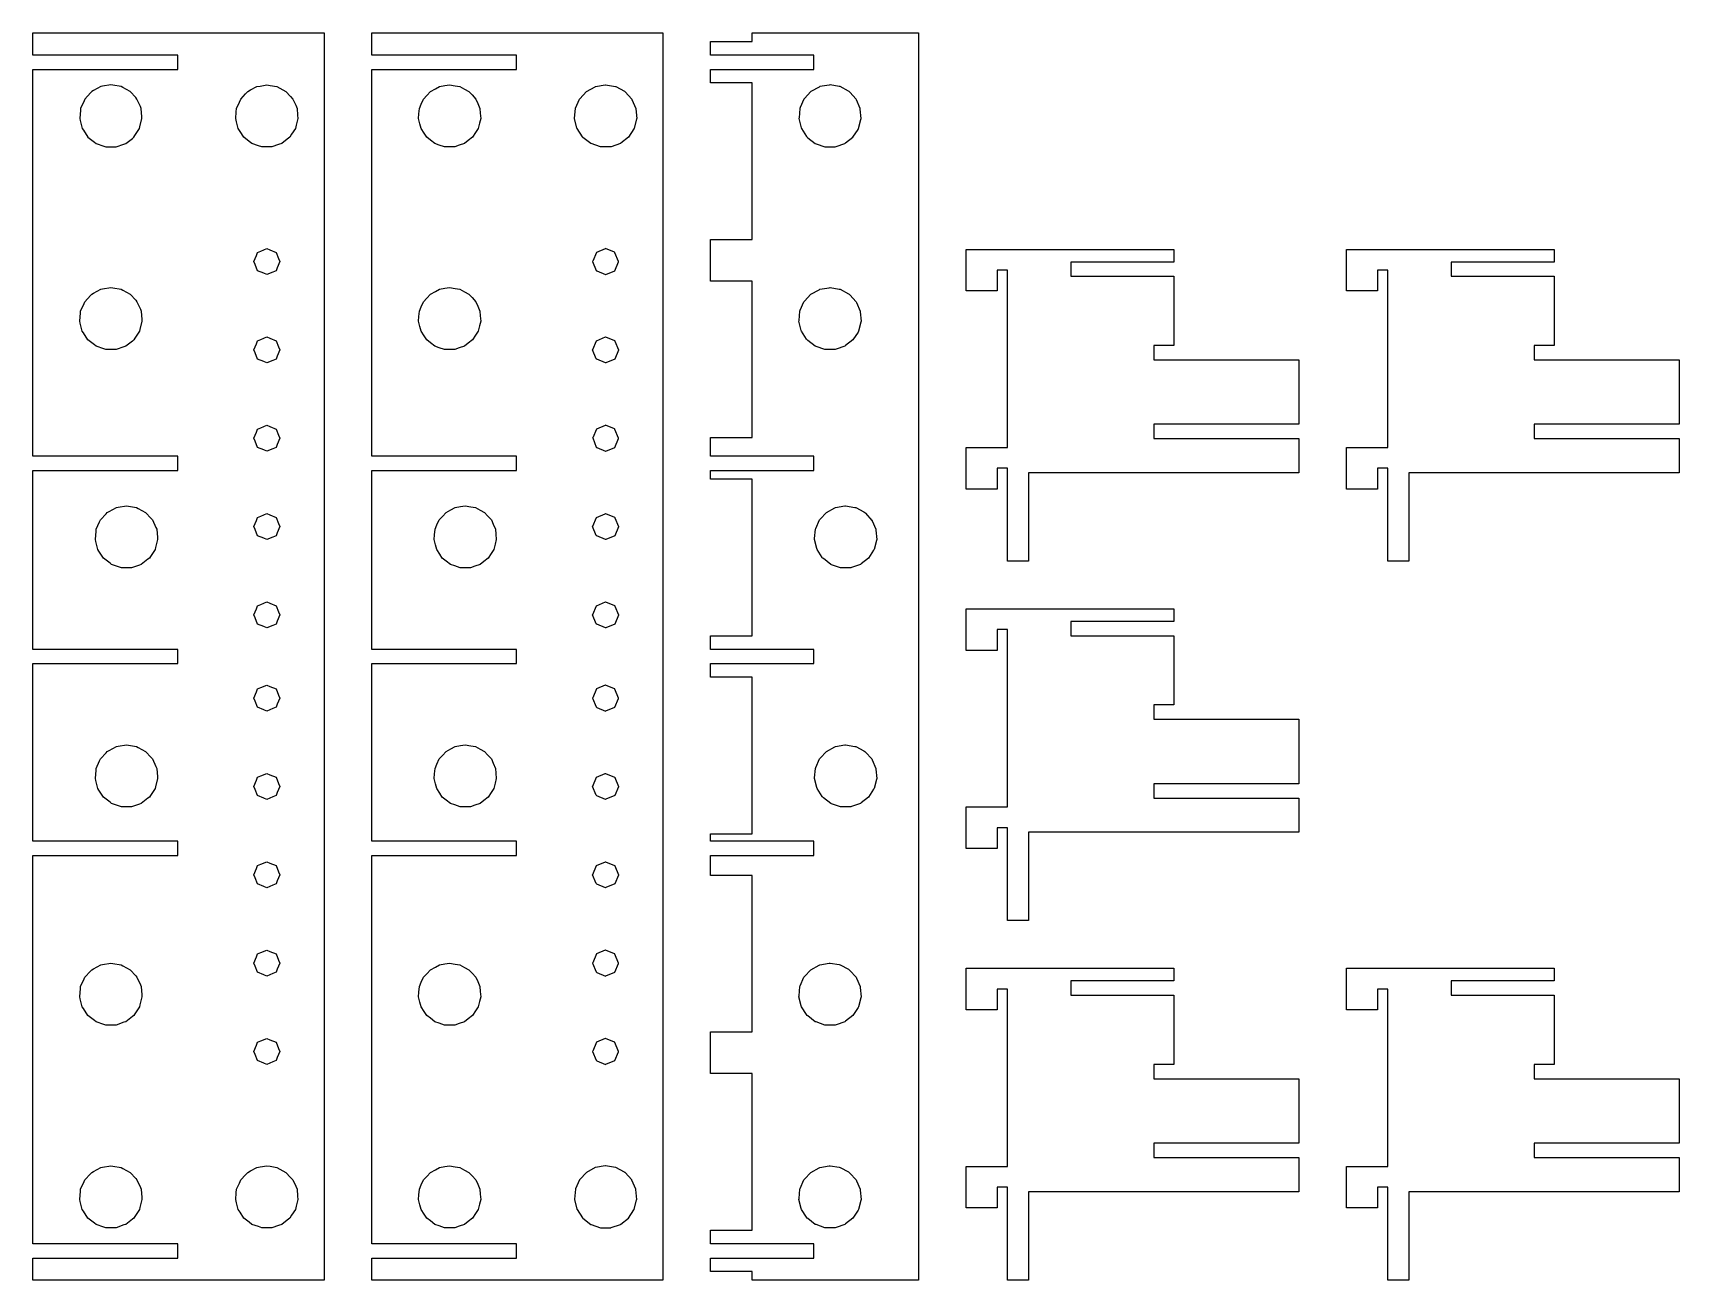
# Model space of a CAD drawing. Extents: x 10 to 326, y 10 to 250.
import ezdxf

# ---------------------------------------------------------------- set-up
doc = ezdxf.new("R2010")
doc.units = 0
doc.header["$MEASUREMENT"] = 0

msp = doc.modelspace()

# ---------------------------------------------------------------- linework, layer by layer
at = {"color": 5}
for p, q in [((119.777652, 191.140654), (119.842492, 191.167511)), ((119.777651, 140.140647), (119.842492, 140.167504)), ((119.777651, 90.140645), (119.842492, 90.167501))]:
    msp.add_line(p, q, dxfattribs=at)
at = {"linetype": 'ByBlock'}
for points in [[(22.959774, 249.667507), (57.702688, 249.667507), (65.667496, 249.667507), (65.667496, 170.019426), (65.667496, 9.667501), (57.702689, 9.6675), (22.959775, 9.6675), (12.730464, 9.6675), (9.667501, 9.6675), (9.667501, 11.120105), (9.6675, 13.716319), (9.6778, 13.866317), (37.540498, 13.866317), (37.540498, 16.612317), (9.6778, 16.612317), (9.6675, 16.762316), (9.6675, 18.271399), (9.6675, 45.200508), (9.667501, 52.351807), (9.667501, 79.280906), (9.667501, 86.432202), (9.667501, 91.254841), (9.6778, 91.40484), (37.540498, 91.40484), (37.540498, 94.15084), (9.6778, 94.15084), (9.667501, 94.30084), (9.6675, 113.361307), (9.6675, 128.144504), (9.6778, 128.294503), (37.540498, 128.294503), (37.540498, 131.040503), (9.6778, 131.040503), (9.6675, 131.190503), (9.6675, 138.822402), (9.6675, 145.9737), (9.6675, 165.327543), (9.6778, 165.477543), (37.540498, 165.477543), (37.540498, 168.223543), (9.6778, 168.223543), (9.6675, 168.373539), (9.6675, 172.902805), (9.6675, 180.054101), (9.667501, 206.9832), (9.6675, 214.134499), (9.6675, 241.063609), (9.6675, 242.496022), (9.6778, 242.646022), (37.540498, 242.646022), (37.540498, 245.392022), (9.677801, 245.392022), (9.667501, 245.542022), (9.667501, 248.214902), (9.6675, 249.667507), (12.730464, 249.667507)], [(74.842497, 9.6675), (74.842497, 10.274554), (74.842497, 13.263128), (74.842497, 13.716318), (74.852796, 13.866317), (102.715495, 13.866317), (102.715495, 16.612317), (74.852796, 16.612317), (74.842497, 16.762317), (74.842497, 24.516989), (74.842497, 27.505566), (74.842497, 38.759422), (74.842497, 41.747998), (74.842497, 53.001856), (74.842497, 91.254841), (74.852796, 91.40484), (102.715494, 91.40484), (102.715495, 94.15084), (74.852796, 94.15084), (74.842497, 94.30084), (74.842497, 128.144504), (74.852797, 128.294503), (102.715495, 128.294503), (102.715495, 131.040503), (74.852797, 131.040503), (74.842497, 131.190503), (74.842497, 165.327543), (74.852797, 165.477543), (102.715495, 165.477543), (102.715495, 168.223543), (74.852796, 168.223543), (74.842497, 168.37354), (74.842496, 203.344574), (74.842497, 206.33315), (74.842497, 217.587009), (74.842497, 220.575585), (74.842497, 231.829441), (74.842497, 234.818018), (74.842497, 242.496022), (74.852797, 242.646022), (102.715495, 242.646022), (102.715495, 245.392022), (74.852797, 245.392022), (74.842497, 245.542022), (74.842497, 246.071879), (74.842497, 249.060454), (74.842497, 249.667507), (76.12253, 249.667507), (105.81549, 249.667507), (107.72278, 249.667507), (130.842493, 249.667507), (130.842493, 18.470377), (130.842493, 9.667501), (107.722781, 9.6675), (105.815491, 9.6675), (76.12253, 9.6675)], [(149.480175, 9.6675), (148.017494, 9.6675), (148.017494, 9.741777), (148.017494, 11.292498), (146.108911, 11.292498), (145.74324, 11.292498), (140.017493, 11.292498), (140.017493, 13.716319), (140.027793, 13.866317), (159.890491, 13.866317), (159.890492, 16.612317), (140.027793, 16.612317), (140.017493, 16.762317), (140.017493, 19.292495), (145.74324, 19.292494), (146.108911, 19.292494), (148.017494, 19.292494), (148.017494, 20.669472), (148.017494, 49.417503), (146.108911, 49.417502), (145.743241, 49.417503), (140.017493, 49.417503), (140.017493, 53.600342), (140.017493, 57.417505), (145.74324, 57.417504), (146.108911, 57.417505), (148.017494, 57.417505), (148.017494, 58.794482), (148.017494, 87.542501), (146.108911, 87.542501), (145.743241, 87.542501), (140.017493, 87.542501), (140.017493, 91.25484), (140.027793, 91.40484), (159.890492, 91.40484), (159.890492, 94.15084), (140.027793, 94.15084), (140.017493, 94.300838), (140.017493, 95.5425), (145.74324, 95.5425), (146.108911, 95.542501), (148.017494, 95.5425), (148.017494, 96.919478), (148.017494, 125.667503), (146.108911, 125.667503), (145.743241, 125.667503), (140.017493, 125.667503), (140.017493, 128.144505), (140.027793, 128.294503), (159.890491, 128.294503), (159.890491, 131.040504), (140.027793, 131.040504), (140.017493, 131.190503), (140.017493, 133.667504), (145.74324, 133.667504), (146.108911, 133.667504), (148.017494, 133.667504), (148.017494, 135.044481), (148.017494, 163.792507), (146.108911, 163.792507), (145.74324, 163.792507), (140.017493, 163.792507), (140.017493, 165.327543), (140.027793, 165.477543), (159.890491, 165.477543), (159.890492, 168.223543), (140.027793, 168.223543), (140.017493, 168.373543), (140.017493, 171.792506), (145.74324, 171.792506), (146.108911, 171.792506), (148.017494, 171.792506), (148.017494, 173.169484), (148.017494, 201.917502), (146.108911, 201.917503), (145.74324, 201.917502), (140.017493, 201.917502), (140.017493, 206.100342), (140.017493, 209.917505), (145.743241, 209.917505), (146.108911, 209.917505), (148.017494, 209.917505), (148.017494, 211.294483), (148.017494, 240.042513), (146.108911, 240.042513), (145.74324, 240.042513), (140.017493, 240.042513), (140.017493, 242.496022), (140.027793, 242.646022), (159.890492, 242.646022), (159.890492, 245.392022), (140.027793, 245.392022), (140.017493, 245.542019), (140.017493, 248.042509), (145.743241, 248.04251), (146.108911, 248.042509), (148.017494, 248.04251), (148.017494, 248.116786), (148.017494, 249.667507), (149.480175, 249.667507), (166.445365, 249.667507), (180.01749, 249.667507), (180.01749, 57.884268), (180.01749, 9.6675), (166.445365, 9.6675)], [(24.667498, 239.667512), (23.08016, 239.402717), (22.719299, 239.34252), (21.303959, 238.576626), (20.982199, 238.402508), (20.734419, 238.133373), (19.644499, 236.949509), (19.497538, 236.614431), (18.8511, 235.140511), (18.820887, 234.775982), (18.687989, 233.172511), (18.7778, 232.817799), (19.172858, 231.257512), (19.372968, 230.951199), (20.253199, 229.603809), (21.523102, 228.615411), (21.811799, 228.390711), (23.333874, 227.868123), (23.679898, 227.749319), (25.289236, 227.749319), (25.655099, 227.74932), (27.177173, 228.271907), (27.523197, 228.390711), (28.793102, 229.379109), (29.081799, 229.603809), (29.281901, 229.910121), (30.162098, 231.257511), (30.251915, 231.612223), (30.646997, 233.172511), (30.616786, 233.53704), (30.483899, 235.140511), (30.336939, 235.475588), (29.690498, 236.949509), (29.442718, 237.218645), (28.352798, 238.402509), (26.937458, 239.168403), (26.615698, 239.342519), (25.028359, 239.607314)], [(59.440308, 230.152618), (59.081791, 229.603809), (58.564546, 229.201222), (57.523197, 228.390711), (56.903235, 228.177854), (55.655092, 227.74932), (54.99959, 227.749319), (53.679897, 227.749319), (53.059936, 227.962176), (51.811795, 228.390711), (51.294547, 228.793298), (50.253195, 229.603809), (49.531413, 230.708702), (49.172898, 231.257511), (48.848918, 232.536986), (48.687994, 233.17251), (48.796969, 234.487396), (48.851098, 235.140511), (49.381193, 236.349162), (49.644495, 236.949509), (50.538257, 237.920306), (50.982195, 238.402509), (51.55868, 238.714467), (52.719293, 239.342519), (53.365837, 239.450373), (54.667496, 239.667512), (55.314038, 239.559658), (56.615694, 239.34252), (57.19218, 239.030561), (58.352793, 238.402509), (59.246555, 237.431712), (59.690493, 236.949509), (60.220591, 235.740857), (60.483895, 235.140511), (60.592866, 233.825625), (60.646993, 233.172511), (60.323016, 231.893037), (60.162094, 231.257512)], [(94.256796, 229.603809), (93.418785, 228.951565), (92.698193, 228.390711), (91.693777, 228.045855), (90.830096, 227.74932), (89.768094, 227.749319), (88.854895, 227.749319), (87.850478, 228.094175), (86.986795, 228.390711), (86.148786, 229.042955), (85.428195, 229.603809), (84.928719, 230.368369), (84.347854, 231.257512), (84.123684, 232.142878), (83.862985, 233.172511), (83.938397, 234.082381), (84.026096, 235.140511), (84.39291, 235.976869), (84.819495, 236.949509), (85.437957, 237.621278), (86.157196, 238.402508), (87.091178, 238.907923), (87.894295, 239.34252), (88.941779, 239.517257), (89.842494, 239.667512), (90.889979, 239.492774), (91.790695, 239.342519), (92.724677, 238.837106), (93.527795, 238.402509), (94.146256, 237.73074), (94.865495, 236.949509), (95.232309, 236.113151), (95.658895, 235.140511), (95.734301, 234.230641), (95.821994, 233.172511), (95.597809, 232.287145), (95.337095, 231.257511), (94.837638, 230.492951)], [(125.297466, 231.196856), (124.256787, 229.603809), (122.755361, 228.435205), (122.698194, 228.390711), (120.898609, 227.772845), (120.830089, 227.74932), (118.927341, 227.749319), (118.854893, 227.749319), (117.055311, 228.367186), (116.986791, 228.390711), (115.485359, 229.559314), (115.428191, 229.603809), (115.388567, 229.664465), (114.347895, 231.257511), (114.330109, 231.327751), (113.862991, 233.17251), (113.868973, 233.244694), (114.026094, 235.140511), (114.055195, 235.206863), (114.819491, 236.949509), (114.868556, 237.002803), (116.157191, 238.402509), (117.830575, 239.308041), (117.89429, 239.342519), (119.771034, 239.655591), (119.842492, 239.667512), (121.719233, 239.35444), (121.79069, 239.34252), (123.464075, 238.436988), (123.527789, 238.402509), (123.576855, 238.349215), (124.86549, 236.949509), (124.89459, 236.883157), (125.658892, 235.140511), (125.664873, 235.068327), (125.82199, 233.172511), (125.804205, 233.102272), (125.337091, 231.257512)], [(168.416193, 231.11071), (168.512092, 231.257511), (168.953946, 233.002514), (168.99699, 233.172511), (168.848371, 234.965809), (168.833893, 235.140511), (168.110923, 236.788922), (168.040491, 236.949509), (166.821541, 238.273524), (166.702792, 238.402509), (166.548588, 238.485954), (164.965692, 239.34252), (164.792748, 239.371369), (163.017491, 239.667512), (162.844548, 239.638662), (161.069292, 239.342519), (160.915088, 239.259073), (159.332193, 238.402509), (158.113241, 237.078493), (157.994492, 236.949509), (157.271524, 235.301098), (157.201093, 235.140511), (157.052462, 233.347212), (157.037982, 233.172511), (157.47981, 231.427508), (157.522852, 231.257512), (158.507289, 229.75061), (158.603192, 229.603809), (158.741551, 229.496121), (160.161793, 228.390711), (160.327626, 228.333774), (162.029892, 227.74932), (162.205233, 227.749319), (164.005093, 227.749319), (164.170926, 227.806256), (165.873191, 228.39071), (166.011549, 228.498399), (167.431793, 229.603809)], [(56.678286, 204.486384), (56.435293, 203.899709), (55.848619, 203.656715), (54.667495, 203.167505), (54.080821, 203.410499), (52.899695, 203.89971), (52.410488, 205.080835), (52.167495, 205.66751), (52.656702, 206.848635), (52.899695, 207.43531), (53.48637, 207.678303), (54.667495, 208.167508), (55.254169, 207.924516), (56.435293, 207.43531), (56.9245, 206.254185), (57.167493, 205.66751)], [(122.342489, 205.66751), (121.637145, 207.37047), (121.610289, 207.43531), (121.545448, 207.462166), (119.842491, 208.167508), (119.777651, 208.140652), (118.074692, 207.43531), (117.369348, 205.73235), (117.342492, 205.66751), (118.047835, 203.96455), (118.074691, 203.89971), (118.139532, 203.872853), (119.842492, 203.167505), (119.907332, 203.194361), (121.610289, 203.899709), (122.315633, 205.602669)], [(252.576947, 165.017506), (252.405403, 165.017506), (252.101302, 165.017506), (251.473285, 165.017506), (251.176964, 165.017506), (250.537902, 165.017506), (249.524755, 165.017506), (248.240523, 165.017506), (246.97915, 165.017506), (246.108921, 165.017506), (231.828443, 165.017506), (208.276054, 165.017506), (207.405825, 165.017506), (206.144453, 165.017506), (204.86022, 165.017506), (203.847074, 165.017506), (203.208013, 165.017506), (202.911688, 165.017506), (201.739494, 165.017506), (201.70349, 165.017506), (201.345368, 165.017506), (201.192491, 165.017506), (201.19249, 148.417605), (201.192491, 148.017504), (201.098349, 148.017504), (197.192491, 148.017504), (197.192491, 160.589486), (197.192491, 160.892503), (197.192491, 161.135973), (197.192491, 161.221382), (197.192491, 161.255167), (197.192491, 161.483968), (197.192491, 161.603005), (197.192491, 163.826784), (197.192491, 165.892505), (196.186618, 165.892505), (195.19249, 165.892505), (195.19249, 163.904249), (195.19249, 161.892504), (192.174874, 161.892505), (189.19249, 161.892505), (189.19249, 165.869016), (189.19249, 169.892505), (193.21598, 169.892504), (197.192491, 169.892504), (197.192491, 181.925326), (197.192491, 194.878837), (197.192491, 195.572227), (197.192491, 196.904991), (197.192491, 197.10179), (197.192491, 197.599298), (197.192491, 197.690796), (197.192491, 199.017506), (197.192491, 199.260976), (197.192491, 199.346385), (197.192491, 199.38017), (197.192491, 199.608971), (197.192491, 199.728008), (197.192491, 201.951788), (197.192491, 204.01751), (196.186618, 204.01751), (195.19249, 204.01751), (195.19249, 202.029254), (195.19249, 200.017509), (192.174873, 200.017509), (189.19249, 200.017509), (189.19249, 203.994018), (189.19249, 208.017505), (193.21598, 208.017505), (197.192491, 208.017505), (201.914954, 208.017505), (203.22856, 208.017505), (204.332731, 208.017505), (205.665221, 208.017505), (219.590059, 208.017505), (220.958109, 208.017505), (222.516244, 208.017505), (223.873105, 208.017505), (224.844005, 208.017505), (225.418668, 208.017505), (225.662445, 208.017505), (228.01233, 208.017505), (228.07079, 208.017505), (228.708594, 208.017505), (228.727812, 208.017505), (228.876772, 208.017505), (229.192487, 208.017505), (229.192487, 205.723344), (229.182187, 205.573345), (209.319489, 205.573345), (209.319489, 202.827345), (229.182187, 202.827345), (229.192487, 202.677346), (229.192487, 189.660219), (229.182187, 189.51022), (225.319489, 189.51022), (225.319489, 186.76422), (253.182187, 186.76422), (253.192487, 186.614221), (253.192487, 174.505314), (253.182187, 174.355315), (225.319489, 174.355315), (225.319489, 171.609315), (253.182187, 171.609315), (253.192487, 171.459315), (253.192487, 165.582355), (253.192487, 165.017506), (252.817392, 165.017506), (252.763807, 165.017506), (252.687096, 165.017506)], [(274.367487, 153.883706), (274.367487, 148.017504), (272.987205, 148.017504), (270.367488, 148.017503), (270.367488, 156.449718), (270.367488, 160.892503), (270.367488, 164.462201), (270.367488, 165.714453), (270.367488, 165.892505), (269.131996, 165.892505), (268.367487, 165.892505), (268.367487, 164.363487), (268.367487, 161.892504), (264.661014, 161.892504), (262.367487, 161.892504), (262.367487, 164.950541), (262.367487, 169.892504), (267.309451, 169.892504), (270.367488, 169.892504), (270.367488, 170.929655), (270.367488, 178.224022), (270.367488, 179.565537), (270.367488, 199.017507), (270.367488, 202.587206), (270.367488, 203.839459), (270.367488, 204.01751), (269.131996, 204.01751), (268.367487, 204.01751), (268.367487, 202.488492), (268.367487, 200.017509), (264.661014, 200.017509), (262.367487, 200.017509), (262.367487, 203.075544), (262.367487, 208.017505), (267.309451, 208.017505), (270.367488, 208.017505), (276.265392, 208.017505), (277.145036, 208.017505), (287.82006, 208.017505), (289.207473, 208.017505), (289.74228, 208.017505), (290.921658, 208.017505), (291.406522, 208.017505), (292.255293, 208.017505), (292.631346, 208.017505), (293.076226, 208.017505), (293.283162, 208.017505), (295.272735, 208.017505), (295.554519, 208.017505), (297.738535, 208.017505), (302.367484, 208.017505), (302.367484, 205.723345), (302.357184, 205.573345), (282.494486, 205.573345), (282.494486, 202.827345), (302.357184, 202.827345), (302.367484, 202.677345), (302.367484, 195.57385), (302.367484, 189.66022), (302.357184, 189.51022), (298.494486, 189.51022), (298.494486, 186.76422), (326.357184, 186.76422), (326.367484, 186.61422), (326.367484, 174.505314), (326.357184, 174.355315), (298.494486, 174.355315), (298.494486, 171.609315), (326.357184, 171.609315), (326.367484, 171.459315), (326.367484, 165.017506), (320.867918, 165.017506), (320.082265, 165.017506), (318.957542, 165.017506), (317.86748, 165.017506), (317.635933, 165.017506), (317.13528, 165.017506), (316.71192, 165.017506), (315.367483, 165.017506), (314.023043, 165.017506), (313.599683, 165.017506), (309.182554, 165.017506), (308.342587, 165.017506), (305.838934, 165.017506), (304.715108, 165.017506), (289.74228, 165.017506), (289.207473, 165.017506), (287.82006, 165.017506), (287.282754, 165.017506), (285.848643, 165.017506), (285.348518, 165.017506), (284.041127, 165.017506), (283.621015, 165.017506), (282.592253, 165.017506), (282.302143, 165.017506), (281.658023, 165.017506), (281.546791, 165.017506), (281.339516, 165.017506), (279.422784, 165.017506), (279.387976, 165.017506), (276.608952, 165.017506), (274.367487, 165.017506)], [(27.523197, 189.390711), (27.177172, 189.271905), (25.655099, 188.749308), (25.289237, 188.749308), (23.679898, 188.749307), (23.333874, 188.868114), (21.811799, 189.390711), (21.523103, 189.61541), (20.253199, 190.603803), (19.372968, 191.951036), (19.172858, 192.257312), (18.7778, 193.817353), (18.687989, 194.172008), (18.820887, 195.77581), (18.8511, 196.140415), (19.497539, 197.614168), (19.644498, 197.949207), (20.734419, 199.133159), (20.982199, 199.402315), (21.303959, 199.576446), (22.719299, 200.342405), (23.08016, 200.402624), (24.667497, 200.667512), (25.028359, 200.607293), (26.615698, 200.342405), (26.937458, 200.168274), (28.352799, 199.402316), (29.442718, 198.218363), (29.690498, 197.949206), (30.336939, 196.475454), (30.483899, 196.140414), (30.616787, 194.536613), (30.646997, 194.172008), (30.251915, 192.611968), (30.162098, 192.257312), (29.281901, 190.91008), (29.081799, 190.603803), (28.793103, 190.379105)], [(92.698193, 189.390711), (91.693777, 189.045849), (90.830096, 188.749308), (89.768094, 188.749308), (88.854894, 188.749307), (87.850478, 189.09417), (86.986795, 189.390711), (86.148786, 190.042952), (85.428196, 190.603803), (84.928719, 191.368274), (84.347855, 192.257312), (84.123684, 193.142538), (83.862985, 194.172008), (83.938397, 195.082066), (84.026096, 196.140415), (84.39291, 196.976677), (84.819495, 197.949207), (85.437957, 198.621026), (86.157195, 199.402315), (87.091178, 199.907771), (87.894295, 200.342405), (88.941779, 200.517204), (89.842494, 200.667512), (90.889979, 200.492712), (91.790694, 200.342405), (92.724678, 199.836949), (93.527795, 199.402316), (94.146256, 198.730497), (94.865494, 197.949206), (95.232309, 197.112944), (95.658895, 196.140414), (95.734301, 195.230357), (95.821994, 194.172008), (95.597809, 193.286783), (95.337095, 192.257312), (94.837638, 191.492842), (94.256796, 190.603803), (93.418785, 189.951563)], [(165.87319, 189.390711), (164.170926, 188.806246), (164.005093, 188.749308), (162.205232, 188.749308), (162.029892, 188.749308), (160.327626, 189.333773), (160.161792, 189.390711), (158.741551, 190.496116), (158.603193, 190.603803), (158.507289, 190.750587), (157.522852, 192.257312), (157.479809, 192.427282), (157.037982, 194.172009), (157.052462, 194.346746), (157.201093, 196.140414), (157.271524, 196.300983), (157.994492, 197.949206), (158.113241, 198.078201), (159.332193, 199.402315), (160.915088, 200.258952), (161.069292, 200.342404), (162.844548, 200.638652), (163.017491, 200.667512), (164.792748, 200.371265), (164.965692, 200.342404), (166.548588, 199.485768), (166.702792, 199.402315), (166.821541, 199.273321), (168.040492, 197.949207), (168.110923, 197.788638), (168.833893, 196.140414), (168.848371, 195.965677), (168.996991, 194.172008), (168.953945, 194.002039), (168.512092, 192.257312), (168.416192, 192.110528), (167.431793, 190.603803), (166.011549, 189.498399)], [(56.435293, 186.899711), (55.848619, 186.656716), (54.667496, 186.167507), (54.080821, 186.410502), (52.899695, 186.899711), (52.410488, 188.080837), (52.167495, 188.667512), (52.656702, 189.848637), (52.899695, 190.435312), (53.48637, 190.678304), (54.667495, 191.167511), (55.254169, 190.924518), (56.435293, 190.435312), (56.9245, 189.254186), (57.167492, 188.667511), (56.678286, 187.486386)], [(121.610289, 186.899711), (119.907333, 186.194363), (119.842492, 186.167507), (118.139532, 186.872855), (118.074691, 186.899711), (118.047835, 186.964552), (117.342492, 188.667512), (117.369348, 188.732352), (118.074692, 190.435312), (119.842492, 191.167511), (121.545449, 190.462168), (121.610289, 190.435312), (121.637145, 190.370472), (122.342489, 188.667511), (122.315633, 188.602671)], [(56.678286, 170.486382), (56.435292, 169.899707), (55.848619, 169.656714), (54.667495, 169.167506), (54.080821, 169.410499), (52.899695, 169.899707), (52.410488, 171.080833), (52.167495, 171.667508), (52.656702, 172.848631), (52.899695, 173.435305), (53.48637, 173.678299), (54.667495, 174.16751), (55.254169, 173.924515), (56.435293, 173.435305), (56.924499, 172.254182), (57.167493, 171.667508)], [(32.081798, 148.603805), (31.793101, 148.379105), (30.523197, 147.390704), (30.177172, 147.271899), (28.655097, 146.749306), (28.289235, 146.749305), (26.679898, 146.749305), (26.333873, 146.86811), (24.811798, 147.390704), (24.523102, 147.615405), (23.253198, 148.603805), (22.373001, 149.95103), (22.1729, 150.257305), (21.777816, 151.817348), (21.688, 152.172004), (21.820888, 153.775804), (21.851099, 154.140407), (22.497539, 155.614165), (22.644499, 155.949205), (23.734419, 157.133151), (23.982199, 157.402305), (24.303958, 157.576439), (25.719299, 158.342406), (26.08016, 158.402624), (27.667498, 158.667505), (28.028359, 158.607287), (29.615699, 158.342406), (29.937458, 158.168273), (31.352799, 157.402305), (32.442718, 156.21836), (32.690498, 155.949205), (33.336938, 154.475448), (33.483897, 154.140407), (33.616787, 152.536608), (33.646997, 152.172004), (33.251914, 150.611961), (33.162096, 150.257305), (32.2819, 148.91008)], [(97.256794, 148.603805), (96.418785, 147.95156), (95.698193, 147.390704), (94.693777, 147.045845), (93.830094, 146.749306), (92.768092, 146.749305), (91.854894, 146.749305), (90.850477, 147.094165), (89.986795, 147.390704), (89.148786, 148.04295), (88.428195, 148.603805), (87.928737, 149.368271), (87.347896, 150.257305), (87.123711, 151.142532), (86.862996, 152.172004), (86.938402, 153.08206), (87.026095, 154.140407), (87.39291, 154.976673), (87.819496, 155.949205), (88.437957, 156.621021), (89.157195, 157.402305), (90.091178, 157.907768), (90.894295, 158.342406), (91.941779, 158.517202), (92.842494, 158.667505), (93.889979, 158.49271), (94.790695, 158.342406), (95.724678, 157.836944), (96.527796, 157.402305), (97.146256, 156.73049), (97.865495, 155.949205), (98.232309, 155.11294), (98.658894, 154.140407), (98.7343, 153.230351), (98.821994, 152.172004), (98.597808, 151.286777), (98.337093, 150.257305), (97.837636, 149.492839)], [(56.678286, 153.486381), (56.435293, 152.899706), (55.848619, 152.656713), (54.667496, 152.167506), (54.080821, 152.410499), (52.899695, 152.899706), (52.410488, 154.080831), (52.167495, 154.667505), (52.656702, 155.84863), (52.899695, 156.435304), (53.48637, 156.678297), (54.667496, 157.167505), (55.254169, 156.924512), (56.435293, 156.435304), (56.9245, 155.254179), (57.167493, 154.667505)], [(122.315633, 154.602665), (121.610289, 152.899706), (119.907333, 152.194362), (119.842492, 152.167506), (118.139532, 152.87285), (118.074692, 152.899706), (118.047835, 152.964547), (117.342491, 154.667505), (117.369348, 154.732346), (118.074692, 156.435304), (119.777651, 157.140649), (119.842492, 157.167505), (121.545449, 156.46216), (121.610289, 156.435304), (121.637145, 156.370464), (122.342489, 154.667505)], [(56.435293, 135.899734), (55.848619, 135.656731), (54.667496, 135.167504), (54.080821, 135.410507), (52.899695, 135.899734), (52.410488, 137.080839), (52.167495, 137.667504), (52.656702, 138.84861), (52.899695, 139.435274), (53.48637, 139.678277), (54.667495, 140.167504), (55.254169, 139.924502), (56.435293, 139.435274), (56.9245, 138.254169), (57.167493, 137.667504), (56.678285, 136.486399)], [(121.610289, 135.899734), (119.907332, 135.194361), (119.842492, 135.167504), (118.139532, 135.872877), (118.074692, 135.899734), (118.047835, 135.964573), (117.342492, 137.667504), (117.369347, 137.732344), (118.074692, 139.435274), (119.842492, 140.167504), (121.545448, 139.462132), (121.610289, 139.435274), (121.637145, 139.370435), (122.342489, 137.667504), (122.315633, 137.602665)], [(245.992868, 95.842504), (221.012807, 95.842504), (208.392107, 95.842504), (207.817443, 95.842504), (206.725847, 95.842504), (205.424384, 95.842504), (204.266747, 95.842504), (203.449656, 95.842504), (202.996635, 95.842504), (202.845445, 95.842504), (201.705719, 95.842504), (201.192491, 95.842504), (201.19249, 95.447834), (201.19249, 78.842502), (197.285354, 78.842502), (197.192491, 78.842502), (197.192491, 79.141406), (197.192491, 91.717502), (197.192491, 91.942172), (197.192491, 91.957666), (197.192491, 92.041916), (197.192491, 92.075243), (197.192491, 92.300938), (197.192491, 92.418359), (197.192491, 94.611955), (197.192491, 96.717503), (196.179196, 96.717503), (195.19249, 96.717503), (195.19249, 94.744092), (195.19249, 92.717503), (192.152606, 92.717503), (189.19249, 92.717503), (189.19249, 96.664324), (189.19249, 100.717503), (193.245669, 100.717503), (197.192491, 100.717503), (197.192491, 112.98232), (197.192491, 125.76001), (197.192491, 126.443988), (197.192491, 127.758663), (197.192491, 127.952791), (197.192491, 128.443546), (197.192491, 129.842505), (197.192491, 130.067175), (197.192491, 130.082669), (197.192491, 130.166919), (197.192491, 130.200246), (197.192491, 130.425941), (197.192491, 130.543363), (197.192491, 132.736959), (197.192491, 134.842508), (196.179196, 134.842508), (195.19249, 134.842508), (195.19249, 132.869097), (195.19249, 130.842507), (192.152606, 130.842507), (189.19249, 130.842507), (189.19249, 134.789327), (189.19249, 138.842503), (193.245669, 138.842503), (197.192491, 138.842503), (203.731978, 138.842503), (204.936449, 138.842504), (206.028045, 138.842504), (220.343229, 138.842504), (221.842909, 138.842503), (223.317385, 138.842503), (224.47534, 138.842503), (225.2322, 138.842503), (225.626245, 138.842503), (227.973506, 138.842503), (228.065897, 138.842503), (228.729413, 138.842503), (229.192487, 138.842503), (229.192487, 138.401401), (229.192487, 136.548343), (229.182187, 136.398343), (209.319489, 136.398343), (209.319489, 133.652343), (229.182187, 133.652343), (229.192487, 133.502343), (229.192487, 120.485218), (229.182187, 120.335219), (225.319489, 120.335219), (225.319489, 117.589219), (253.182187, 117.589219), (253.192487, 117.439219), (253.192487, 105.330313), (253.182187, 105.180313), (225.319489, 105.180313), (225.319489, 102.434313), (253.182187, 102.434313), (253.192487, 102.284313), (253.192487, 95.842504), (252.769626, 95.842504), (252.693956, 95.842504), (252.585302, 95.842504), (252.416086, 95.842504), (252.116113, 95.842504), (251.539532, 95.842504), (251.388337, 95.842504), (250.935304, 95.842504), (250.118228, 95.842504), (248.960594, 95.842504), (247.659128, 95.842504), (246.567535, 95.842504)], [(56.435293, 119.899733), (55.848619, 119.65673), (54.667496, 119.167502), (54.080821, 119.410505), (52.899695, 119.899733), (52.410488, 121.080838), (52.167495, 121.667503), (52.656702, 122.848608), (52.899695, 123.435272), (53.48637, 123.678276), (54.667495, 124.167503), (55.254169, 123.9245), (56.435293, 123.435273), (56.9245, 122.254167), (57.167493, 121.667503), (56.678286, 120.486397)], [(122.315633, 121.602663), (122.342489, 121.667503), (121.637145, 123.370433), (121.610289, 123.435273), (121.545449, 123.46213), (119.842492, 124.167503), (119.777651, 124.140646), (118.074691, 123.435272), (117.369348, 121.732342), (117.342491, 121.667503), (118.047835, 119.964572), (118.074691, 119.899733), (118.139532, 119.872875), (119.842492, 119.167502), (119.907332, 119.19436), (121.610289, 119.899733)], [(32.081798, 102.6038), (31.793101, 102.3791), (30.523197, 101.390702), (30.177172, 101.271896), (28.655097, 100.749301), (28.289235, 100.749301), (26.679898, 100.749301), (26.333873, 100.868107), (24.811798, 101.390702), (24.523102, 101.615402), (23.253198, 102.6038), (22.373001, 103.951025), (22.172899, 104.257299), (21.777817, 105.817344), (21.688, 106.172), (21.820888, 107.7758), (21.851099, 108.140403), (22.497539, 109.614162), (22.644499, 109.949201), (23.734419, 111.133147), (23.982198, 111.402301), (24.303958, 111.576435), (25.719299, 112.342401), (26.08016, 112.402619), (27.667497, 112.667501), (28.028359, 112.607283), (29.615699, 112.342401), (29.937458, 112.168268), (31.352799, 111.402301), (32.442719, 110.218357), (32.690498, 109.949201), (33.336938, 108.475443), (33.483897, 108.140403), (33.616786, 106.536604), (33.646997, 106.172), (33.251914, 104.611956), (33.162097, 104.257299), (32.2819, 102.910075)], [(97.256794, 102.6038), (96.418785, 101.951556), (95.698194, 101.390702), (94.693777, 101.045841), (93.830094, 100.749301), (92.768093, 100.749301), (91.854894, 100.749301), (90.850477, 101.094162), (89.986795, 101.390702), (89.148786, 102.042945), (88.428195, 102.6038), (87.928737, 103.368266), (87.347895, 104.257299), (87.123711, 105.142528), (86.862996, 106.172), (86.938402, 107.082057), (87.026095, 108.140403), (87.39291, 108.976669), (87.819496, 109.949201), (88.437957, 110.621017), (89.157195, 111.402301), (90.091178, 111.907763), (90.894295, 112.342401), (91.941779, 112.517197), (92.842494, 112.667501), (93.889979, 112.492705), (94.790695, 112.342401), (95.724678, 111.83694), (96.527795, 111.402301), (97.146257, 110.730487), (97.865495, 109.949201), (98.232309, 109.112936), (98.658894, 108.140403), (98.7343, 107.230347), (98.821994, 106.172), (98.597809, 105.286773), (98.337093, 104.257299), (97.837636, 103.492833)], [(170.431792, 102.6038), (169.011549, 101.49839), (168.873191, 101.390702), (167.170924, 100.806239), (167.005091, 100.749301), (165.205232, 100.749302), (165.029891, 100.749301), (163.327625, 101.333764), (163.161792, 101.390702), (161.74155, 102.496112), (161.603191, 102.6038), (161.507293, 102.750583), (160.522893, 104.2573), (160.479848, 104.42727), (160.037993, 106.172), (160.052472, 106.346738), (160.201092, 108.140403), (160.271524, 108.300972), (160.994493, 109.949201), (161.113242, 110.078195), (162.332192, 111.402302), (163.915088, 112.258948), (164.069292, 112.342401), (165.844548, 112.638641), (166.017491, 112.667501), (167.792748, 112.371261), (167.965692, 112.342401), (169.548588, 111.485755), (169.702792, 111.402302), (169.821542, 111.273308), (171.040492, 109.949202), (171.110923, 109.788632), (171.833891, 108.140403), (171.84837, 107.965666), (171.99699, 106.172), (171.953946, 106.00203), (171.51209, 104.257299), (171.416191, 104.110516)], [(56.678286, 103.486377), (56.435293, 102.899703), (55.848619, 102.65671), (54.667495, 102.167501), (54.080821, 102.410495), (52.899695, 102.899703), (52.410488, 104.080828), (52.167495, 104.667502), (52.656702, 105.848626), (52.899695, 106.4353), (53.48637, 106.678294), (54.667496, 107.167501), (55.254169, 106.924508), (56.435293, 106.435301), (56.9245, 105.254176), (57.167493, 104.667501)], [(122.315633, 104.602661), (121.610289, 102.899703), (119.907332, 102.194358), (119.842492, 102.167501), (118.139532, 102.872847), (118.074692, 102.899703), (118.047835, 102.964544), (117.342491, 104.667502), (117.369348, 104.732342), (118.074691, 106.4353), (119.777651, 107.140645), (119.842492, 107.167501), (121.545449, 106.462157), (121.610289, 106.435301), (121.637145, 106.37046), (122.342489, 104.667501)], [(56.678286, 86.486376), (56.435293, 85.899702), (55.848619, 85.656707), (54.667495, 85.167498), (54.08082, 85.410492), (52.899695, 85.899702), (52.410488, 87.080825), (52.167495, 87.667499), (52.656702, 88.848625), (52.899695, 89.4353), (53.48637, 89.678293), (54.667495, 90.167501), (55.254169, 89.924508), (56.435293, 89.4353), (56.9245, 88.254174), (57.167492, 87.667499)], [(122.315633, 87.602659), (121.610289, 85.899702), (119.907332, 85.194354), (119.842491, 85.167498), (118.139532, 85.872846), (118.074691, 85.899702), (118.047836, 85.964542), (117.342492, 87.667499), (117.369348, 87.73234), (118.074692, 89.4353), (119.842492, 90.167501), (121.545449, 89.462156), (121.610289, 89.4353), (121.637145, 89.370459), (122.342489, 87.667499)], [(56.435293, 68.899695), (55.848619, 68.656702), (54.667495, 68.167496), (54.080821, 68.410489), (52.899695, 68.899695), (52.410488, 70.080821), (52.167495, 70.667495), (52.656702, 71.848621), (52.899695, 72.435296), (53.48637, 72.67829), (54.667496, 73.1675), (55.254169, 72.924506), (56.435292, 72.435296), (56.9245, 71.25417), (57.167493, 70.667495), (56.678286, 69.48637)], [(122.315633, 70.602655), (122.342489, 70.667495), (121.637145, 72.370455), (121.610289, 72.435296), (121.545449, 72.462152), (119.842492, 73.1675), (119.777651, 73.140644), (118.074692, 72.435296), (117.369348, 70.732336), (117.342491, 70.667495), (118.047836, 68.964536), (118.074692, 68.899695), (118.139532, 68.872839), (119.842492, 68.167496), (119.907332, 68.194352), (121.610289, 68.899695)], [(29.281901, 60.910078), (29.081799, 60.603805), (28.793102, 60.379103), (27.523197, 59.390694), (27.177173, 59.271891), (25.655099, 58.749303), (25.289236, 58.749303), (23.679898, 58.749303), (23.333874, 58.868107), (21.811799, 59.390694), (21.523102, 59.615396), (20.253199, 60.603805), (19.372967, 61.951022), (19.172858, 62.257295), (18.7778, 63.817341), (18.687989, 64.171998), (18.820887, 65.775795), (18.8511, 66.140398), (19.497538, 67.614161), (19.644498, 67.949202), (20.73442, 69.133144), (20.982199, 69.402298), (21.303959, 69.576432), (22.719299, 70.3424), (23.08016, 70.402617), (24.667498, 70.667495), (25.028359, 70.607278), (26.615698, 70.3424), (26.937458, 70.168267), (28.352798, 69.402299), (29.442718, 68.218356), (29.690498, 67.949202), (30.336938, 66.475439), (30.483899, 66.140398), (30.616787, 64.536601), (30.646997, 64.171998), (30.251915, 62.611952), (30.162098, 62.257295)], [(94.837638, 61.492833), (94.256796, 60.603805), (93.418785, 59.951555), (92.698193, 59.390694), (91.693778, 59.045839), (90.830096, 58.749303), (89.768094, 58.749303), (88.854895, 58.749303), (87.850478, 59.094159), (86.986795, 59.390694), (86.148786, 60.042945), (85.428195, 60.603805), (84.928719, 61.368267), (84.347854, 62.257295), (84.123684, 63.142524), (83.862985, 64.171998), (83.938396, 65.082053), (84.026096, 66.140398), (84.39291, 66.976666), (84.819495, 67.949202), (85.437957, 68.621015), (86.157196, 69.402298), (87.091178, 69.907761), (87.894295, 70.3424), (88.941779, 70.517193), (89.842494, 70.667495), (90.889978, 70.492702), (91.790694, 70.3424), (92.724677, 69.836938), (93.527795, 69.402299), (94.146256, 68.730485), (94.865494, 67.949202), (95.232309, 67.112933), (95.658895, 66.140398), (95.734301, 65.230343), (95.821994, 64.171998), (95.597809, 63.286769), (95.337095, 62.257295)], [(168.416193, 62.110513), (167.431793, 60.603805), (166.011549, 59.498384), (165.87319, 59.390695), (164.170926, 58.806241), (164.005093, 58.749303), (162.205233, 58.749303), (162.029892, 58.749303), (160.327626, 59.333758), (160.161792, 59.390695), (158.741551, 60.496116), (158.603192, 60.603805), (158.507289, 60.750587), (157.522852, 62.257295), (157.479809, 62.427266), (157.037983, 64.171998), (157.052462, 64.346735), (157.201093, 66.140397), (157.271524, 66.300967), (157.994492, 67.949202), (158.113241, 68.078195), (159.332193, 69.402299), (160.915088, 70.258946), (161.069292, 70.3424), (162.844548, 70.638636), (163.017491, 70.667495), (164.792748, 70.371259), (164.965692, 70.3424), (166.548587, 69.485753), (166.702792, 69.402299), (166.821541, 69.273305), (168.040491, 67.949202), (168.110922, 67.788632), (168.833892, 66.140398), (168.848371, 65.965661), (168.99699, 64.171998), (168.953946, 64.002027), (168.512092, 62.257295)], [(317.295953, 26.667503), (317.13528, 26.667502), (315.729914, 26.667503), (315.367483, 26.667503), (315.005051, 26.667502), (310.626818, 26.667503), (309.751901, 26.667503), (308.950695, 26.667503), (306.437005, 26.667503), (303.682482, 26.667503), (288.820437, 26.667502), (288.2984, 26.667503), (286.846614, 26.667503), (286.341576, 26.667502), (284.931322, 26.667502), (284.480668, 26.667503), (283.281085, 26.667503), (282.929976, 26.667503), (282.073487, 26.667503), (281.872478, 26.667503), (281.43879, 26.667503), (280.429459, 26.667503), (279.517151, 26.667502), (279.387976, 26.667502), (278.613751, 26.667502), (274.367487, 26.667502), (274.367487, 20.780519), (274.367487, 9.6675), (271.75266, 9.6675), (270.367488, 9.6675), (270.367488, 14.126023), (270.367488, 22.5425), (270.367488, 25.893724), (270.367488, 26.124843), (270.367488, 27.381531), (270.367488, 27.542501), (269.676323, 27.542501), (268.367487, 27.542501), (268.367487, 24.924831), (268.367487, 23.542501), (266.293992, 23.542501), (262.367487, 23.542501), (262.367487, 28.77784), (262.367487, 31.542501), (265.132148, 31.542501), (270.367488, 31.542501), (270.367488, 32.480152), (270.367488, 39.800359), (270.367488, 60.667503), (270.367488, 64.018729), (270.367488, 64.249848), (270.367488, 65.506536), (270.367488, 65.667507), (269.676322, 65.667507), (268.367487, 65.667507), (268.367487, 63.049836), (268.367487, 61.667506), (266.293992, 61.667505), (262.367487, 61.667506), (262.367487, 66.902843), (262.367487, 69.667502), (265.132148, 69.667502), (270.367488, 69.667502), (277.111412, 69.667502), (286.846614, 69.667502), (288.2984, 69.667502), (288.820437, 69.667502), (290.139236, 69.667502), (290.638806, 69.667502), (291.678191, 69.667502), (292.103757, 69.667502), (292.764476, 69.667502), (293.055506, 69.667502), (293.288645, 69.667502), (293.390259, 69.667502), (295.460175, 69.667502), (302.367484, 69.667502), (302.367484, 67.373341), (302.357184, 67.223342), (282.494485, 67.223342), (282.494485, 64.477342), (302.357184, 64.477342), (302.367484, 64.327342), (302.367484, 63.087934), (302.367484, 51.310217), (302.357184, 51.160217), (298.494486, 51.160217), (298.494486, 48.414217), (326.357184, 48.414217), (326.367484, 48.264217), (326.367484, 42.35647), (326.367484, 36.155311), (326.357184, 36.005311), (298.494486, 36.005311), (298.494486, 33.259311), (326.357184, 33.259311), (326.367484, 33.109311), (326.367484, 26.667503), (320.06, 26.667503), (318.931293, 26.667502), (317.86748, 26.667503)], [(56.678286, 52.486372), (56.435293, 51.899697), (55.84862, 51.656705), (54.667496, 51.167498), (54.080821, 51.410491), (52.899695, 51.899697), (52.410488, 53.080823), (52.167495, 53.667498), (52.656702, 54.848623), (52.899695, 55.435297), (53.48637, 55.678292), (54.667496, 56.167502), (55.254169, 55.924508), (56.435292, 55.435298), (56.924499, 54.254172), (57.167493, 53.667498)], [(122.342489, 53.667498), (121.637145, 55.370457), (121.610289, 55.435298), (121.545449, 55.462154), (119.842492, 56.167502), (119.777651, 56.140646), (118.074692, 55.435297), (117.369348, 53.732338), (117.342492, 53.667498), (118.047835, 51.964538), (118.074691, 51.899697), (118.139532, 51.872841), (119.842492, 51.167498), (119.907333, 51.194355), (121.610289, 51.899697), (122.315633, 53.602657)], [(28.793102, 21.378813), (27.523197, 20.390489), (27.177173, 20.271758), (25.655099, 19.749491), (25.289236, 19.749491), (23.679898, 19.749492), (23.333874, 19.868222), (21.811799, 20.390489), (21.523102, 20.615172), (20.253199, 21.603496), (19.372967, 22.951123), (19.172858, 23.257489), (18.7778, 24.817777), (18.687989, 25.172489), (18.820887, 26.77597), (18.8511, 27.140501), (19.497538, 28.614417), (19.644498, 28.949493), (20.734419, 30.133199), (20.982199, 30.402299), (21.303959, 30.57643), (22.719299, 31.342388), (23.08016, 31.402607), (24.667498, 31.667496), (25.028359, 31.607277), (26.615698, 31.342388), (26.937458, 31.168258), (28.352798, 30.402299), (29.442718, 29.218594), (29.690498, 28.949493), (30.336939, 27.475577), (30.483899, 27.140501), (30.616786, 25.53702), (30.646997, 25.172489), (30.251915, 23.612201), (30.162099, 23.25749), (29.281901, 21.909862), (29.081799, 21.603496)], [(58.564545, 21.200939), (57.523197, 20.390489), (56.903235, 20.177763), (55.655093, 19.749491), (54.99959, 19.749491), (53.679897, 19.749491), (53.059935, 19.962217), (51.811795, 20.390489), (51.294547, 20.793046), (50.253195, 21.603496), (49.531413, 22.708584), (49.172899, 23.257489), (48.848918, 24.536964), (48.687994, 25.172489), (48.796969, 26.487383), (48.851097, 27.140501), (49.381192, 28.349148), (49.644495, 28.949493), (50.538256, 29.92016), (50.982195, 30.402299), (51.55868, 30.714284), (52.719293, 31.342388), (53.365837, 31.450281), (54.667496, 31.667496), (55.314039, 31.559604), (56.615694, 31.342389), (57.19218, 31.030404), (58.352793, 30.402299), (59.246555, 29.431632), (59.690493, 28.949493), (60.220591, 27.740846), (60.483895, 27.140501), (60.592867, 25.825607), (60.646994, 25.172489), (60.323016, 23.893014), (60.162094, 23.257489), (59.440308, 22.152402), (59.081791, 21.603497)], [(93.418785, 20.951301), (92.698193, 20.390489), (91.693777, 20.045845), (90.830096, 19.749491), (89.768093, 19.749491), (88.854894, 19.749492), (87.850478, 20.094135), (86.986795, 20.390489), (86.148786, 21.042684), (85.428195, 21.603496), (84.928719, 22.36819), (84.347854, 23.257489), (84.123684, 24.142855), (83.862985, 25.172489), (83.938397, 26.082365), (84.026096, 27.140501), (84.39291, 27.976857), (84.819495, 28.949493), (85.437957, 29.621172), (86.157196, 30.402299), (87.091178, 30.907755), (87.894295, 31.342388), (88.941779, 31.517188), (89.842494, 31.667496), (90.889978, 31.492696), (91.790694, 31.342388), (92.724677, 30.836933), (93.527795, 30.402299), (94.146256, 29.73062), (94.865495, 28.949493), (95.23231, 28.113138), (95.658895, 27.140501), (95.734301, 26.230626), (95.821993, 25.172489), (95.597809, 24.287123), (95.337095, 23.25749), (94.837638, 22.492795), (94.256796, 21.603496)], [(124.256787, 21.603497), (125.297466, 23.196824), (125.33709, 23.257489), (125.804204, 25.102249), (125.82199, 25.172489), (125.664874, 27.068317), (125.658892, 27.140501), (124.89459, 28.883142), (124.865489, 28.949493), (123.576854, 30.349012), (123.52779, 30.402299), (123.464075, 30.43678), (121.790691, 31.342389), (121.719234, 31.354313), (119.842492, 31.667496), (119.771034, 31.655571), (117.89429, 31.342388), (117.830575, 31.307907), (116.157191, 30.402299), (114.868556, 29.00278), (114.819491, 28.949493), (114.055195, 27.206852), (114.026094, 27.140501), (113.868973, 25.244673), (113.862991, 25.172489), (114.330109, 23.327729), (114.347895, 23.257489), (115.388568, 21.664163), (115.428191, 21.603496), (115.485359, 21.559005), (116.986791, 20.390489), (117.055311, 20.366978), (118.854893, 19.749491), (118.927341, 19.749491), (120.830089, 19.749491), (120.898609, 19.773002), (122.698194, 20.390489), (122.755361, 20.434981)], [(166.01155, 20.498169), (165.87319, 20.390489), (164.170926, 19.806393), (164.005093, 19.749492), (162.205233, 19.749492), (162.029892, 19.749491), (160.327626, 20.333587), (160.161792, 20.390489), (158.741551, 21.495816), (158.603192, 21.603497), (158.50729, 21.750324), (157.522852, 23.25749), (157.479809, 23.427486), (157.037983, 25.172489), (157.052462, 25.347191), (157.201093, 27.140501), (157.271524, 27.301087), (157.994492, 28.949493), (158.113241, 29.07846), (159.332193, 30.402299), (160.915088, 31.258936), (161.069292, 31.342389), (162.844548, 31.638636), (163.017491, 31.667496), (164.792748, 31.371248), (164.965692, 31.342388), (166.548588, 30.485752), (166.702792, 30.402299), (166.821541, 30.273332), (168.040492, 28.949493), (168.110923, 28.788907), (168.833892, 27.140501), (168.848371, 26.965799), (168.99699, 25.172489), (168.953946, 25.002492), (168.512092, 23.257489), (168.416193, 23.110663), (167.431793, 21.603497)]]:
    msp.add_lwpolyline(points, close=True, dxfattribs=at)
for points in [[(117.342492, 171.667508), (117.369348, 171.732348), (118.047835, 169.964548), (118.074691, 169.899707), (118.139532, 169.872851), (119.842492, 169.167506), (119.907332, 169.194362), (121.610289, 169.899707), (122.315633, 171.602667), (122.342489, 171.667508), (121.637145, 173.370465), (121.610289, 173.435305), (121.545449, 173.462161), (119.842492, 174.16751), (119.777651, 174.140653), (118.074692, 173.435305), (117.369348, 171.732348)], [(171.040492, 155.949206), (171.110923, 155.788636), (171.833891, 154.140407), (171.84837, 153.96567), (171.996991, 152.172005), (171.953946, 152.002034), (171.51209, 150.257305), (171.416191, 150.110522), (170.431791, 148.603805), (169.011549, 147.498393), (168.87319, 147.390704), (167.170925, 146.806243), (167.005091, 146.749305), (165.205232, 146.749305), (165.029891, 146.749305), (163.327625, 147.333766), (163.161792, 147.390704), (161.741551, 148.496117), (161.603192, 148.603806), (161.507292, 148.750589), (160.522893, 150.257305), (160.479848, 150.427274), (160.037993, 152.172004), (160.052472, 152.346742), (160.201092, 154.140407), (160.271523, 154.300976), (160.994493, 155.949205), (161.113242, 156.078199), (162.332192, 157.402305), (163.915088, 158.258953), (164.069292, 158.342406), (165.844547, 158.638645), (166.017491, 158.667505), (167.792748, 158.371266), (167.965692, 158.342407), (169.548588, 157.485759), (169.702793, 157.402305), (169.821541, 157.273312), (171.075707, 155.868921)], [(214.699874, 69.667502), (215.685103, 69.667502), (216.656992, 69.667502), (217.589285, 69.667502), (218.456741, 69.667502), (219.235713, 69.667502), (219.904982, 69.667502), (220.44619, 69.667502), (220.844407, 69.667502), (221.088628, 69.667502), (221.171988, 69.667502), (222.485239, 69.667502), (229.192487, 69.667502), (229.192487, 67.373342), (229.182187, 67.223342), (209.319489, 67.223342), (209.319489, 64.477342), (229.182187, 64.477342), (229.192487, 64.327342), (229.192487, 60.167503), (229.192487, 51.310217), (229.182187, 51.160217), (225.319489, 51.160217), (225.319489, 48.414217), (253.182187, 48.414217), (253.192487, 48.264217), (253.192487, 38.667504), (253.192487, 36.155311), (253.182187, 36.005311), (225.319489, 36.005311), (225.319489, 33.259311), (253.182187, 33.259311), (253.192487, 33.109312), (253.192487, 26.667503), (245.223734, 26.667503), (244.692483, 26.667503), (244.28091, 26.667503), (243.960283, 26.667503), (243.021219, 26.667503), (242.192486, 26.667503), (241.363752, 26.667502), (240.424686, 26.667502), (234.264768, 26.667503), (232.568551, 26.667503), (216.656992, 26.667503), (215.685103, 26.667503), (214.699874, 26.667503), (213.727985, 26.667502), (212.795693, 26.667503), (211.928236, 26.667503), (211.149265, 26.667503), (210.479997, 26.667503), (209.938788, 26.667502), (209.54057, 26.667502), (209.29635, 26.667502), (209.21299, 26.667503), (208.470902, 26.667503), (206.295158, 26.667503), (206.21298, 26.667503), (204.440325, 26.667503), (201.192491, 26.667503), (201.192491, 18.167501), (201.192491, 9.6675), (199.192491, 9.6675), (197.192491, 9.6675), (197.192491, 16.105), (197.192491, 22.5425), (197.192491, 27.381211), (197.192491, 27.542501), (196.192491, 27.542501), (195.19249, 27.542501), (195.19249, 25.542501), (195.19249, 23.542501), (192.19249, 23.542501), (189.19249, 23.542501), (189.19249, 27.542501), (189.19249, 31.542501), (193.192491, 31.542501), (197.192491, 31.542501), (197.192491, 32.482017), (197.192491, 60.667503), (197.192491, 65.506216), (197.192491, 65.667507), (196.192491, 65.667507), (195.19249, 65.667507), (195.19249, 63.667506), (195.19249, 61.667505), (192.19249, 61.667506), (189.19249, 61.667506), (189.19249, 65.667504), (189.19249, 69.667502), (193.192491, 69.667502), (197.192491, 69.667502), (200.621062, 69.667502), (215.192488, 69.667502)]]:
    msp.add_lwpolyline(points, dxfattribs=at)

doc.saveas('drawing.dxf')
